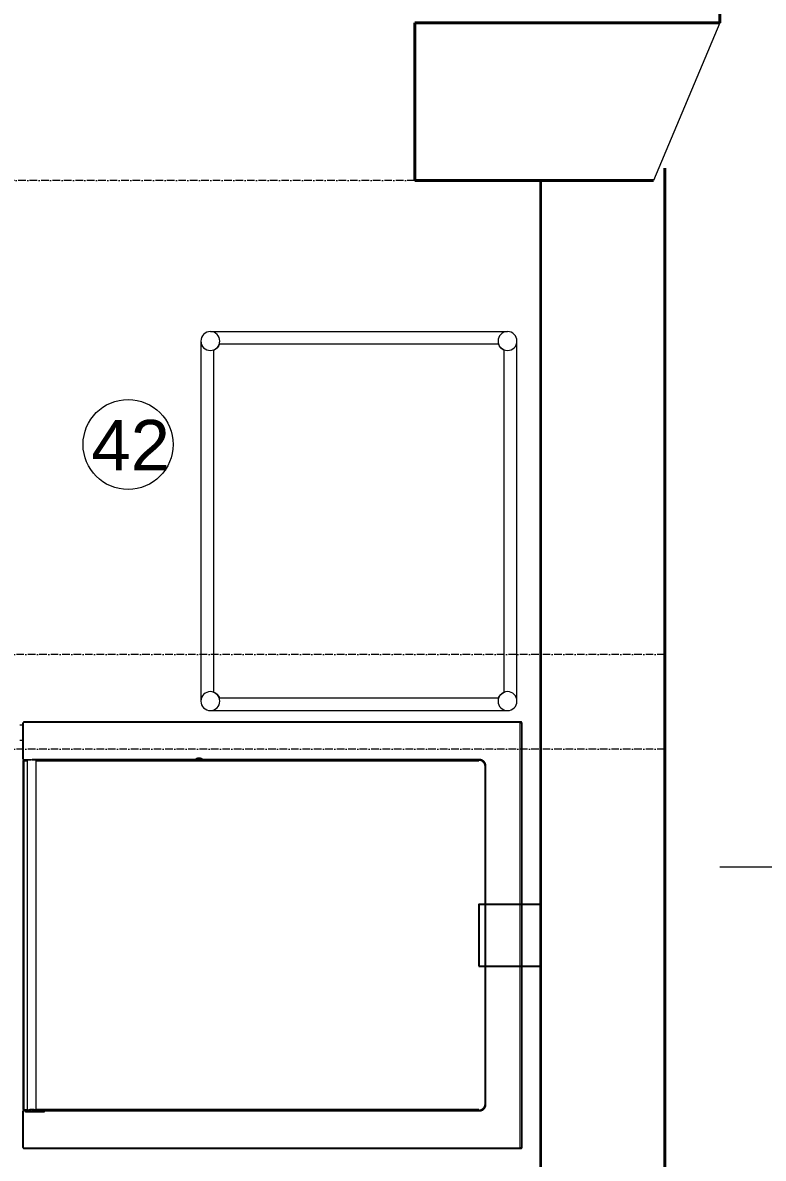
# Model space of a CAD drawing. Header units: millimetres. Extents: x -159872 to 386485, y -250577 to 158966.
# Drawn here: x 158810 to 159981, y 15277 to 17074 of the extents above; entities that cross this region are included whole.
import ezdxf

# ---------------------------------------------------------------- set-up
doc = ezdxf.new("R2010")
doc.units = ezdxf.units.MM
doc.linetypes.add('ACAD_ISO10W100', pattern=[18, 12, -3, 0, -3])
doc.layers.get('0').update_dxf_attribs({"lineweight": 25})
for name, color, linetype, lineweight in [('LDS-construction-lines', 6, 'Continuous', 9), ('LDS-equipment-kitchen equipment', 3, 'Continuous', 13), ('LDS-struct-extg-ceiling beams', 252, 'ACAD_ISO10W100', 9), ('LDS-struct-extg-doors windows', 7, 'Continuous', 9), ('LDS-struct-extg-walls', 1, 'Continuous', 40), ('LDS-struct-new-walls', 6, 'Continuous', 35), ('SYMBOLS ELECTRIC', 6, 'Continuous', 13)]:
    doc.layers.add(name, color=color, linetype=linetype, lineweight=lineweight)
doc.styles.add('Swiss 721 Light Extended BT', font='')
doc.styles.get('Swiss 721 Light Extended BT').set_extended_font_data('Swiss 721 Light Extended BT')

# ---------------------------------------------------------------- blocks, each defined once
blk = doc.blocks.new('A$C73be1ed8')
for points in [[(0, 1476.4, 0), (0, 1476.4, 0), (0, 1476.5, 0), (0, 1476.5, 0), (0, 1476.5, 0), (0, 1476.6, 0), (0, 1476.6, 0), (0, 1476.6, 0), (0, 1476.7, 0), (0, 1476.7, 0), (0, 1476.7, 0), (0.1, 1476.8, 0), (0.1, 1476.8, 0), (0.1, 1476.8, 0), (0.1, 1476.9, 0), (0.1, 1476.9, 0), (0.1, 1476.9, 0), (0.1, 1477, 0), (0.1, 1477, 0), (0.1, 1477, 0), (0.2, 1477, 0), (0.2, 1477.1, 0), (0.2, 1477.1, 0), (0.2, 1477.1, 0), (0.2, 1477.2, 0), (0.3, 1477.2, 0), (0.3, 1477.2, 0), (0.3, 1477.2, 0), (0.3, 1477.3, 0), (0.3, 1477.3, 0), (0.4, 1477.3, 0), (0.4, 1477.3, 0), (0.4, 1477.4, 0), (0.4, 1477.4, 0), (0.5, 1477.4, 0), (0.5, 1477.4, 0), (0.5, 1477.5, 0), (0.5, 1477.5, 0), (0.6, 1477.5, 0), (0.6, 1477.5, 0), (0.6, 1477.5, 0), (0.7, 1477.6, 0), (0.7, 1477.6, 0), (0.7, 1477.6, 0), (0.7, 1477.6, 0), (0.8, 1477.6, 0), (0.8, 1477.6, 0), (0.8, 1477.7, 0), (0.9, 1477.7, 0), (0.9, 1477.7, 0), (0.9, 1477.7, 0), (1, 1477.7, 0), (1, 1477.7, 0), (1, 1477.7, 0), (1.1, 1477.7, 0), (1.1, 1477.7, 0), (1.1, 1477.8, 0), (1.2, 1477.8, 0), (1.2, 1477.8, 0), (1.2, 1477.8, 0), (1.3, 1477.8, 0), (1.3, 1477.8, 0), (1.3, 1477.8, 0), (1.4, 1477.8, 0), (1.4, 1477.8, 0)], [(0.7, 1476.4, 0), (0.7, 1476.4, 0), (0.7, 1476.4, 0), (0.7, 1476.4, 0), (0.7, 1476.5, 0), (0.7, 1476.5, 0), (0.7, 1476.5, 0), (0.7, 1476.5, 0), (0.7, 1476.5, 0), (0.7, 1476.5, 0), (0.7, 1476.6, 0), (0.7, 1476.6, 0), (0.7, 1476.6, 0), (0.7, 1476.6, 0), (0.7, 1476.6, 0), (0.7, 1476.6, 0), (0.8, 1476.7, 0), (0.8, 1476.7, 0), (0.8, 1476.7, 0), (0.8, 1476.7, 0), (0.8, 1476.7, 0), (0.8, 1476.7, 0), (0.8, 1476.7, 0), (0.8, 1476.8, 0), (0.8, 1476.8, 0), (0.8, 1476.8, 0), (0.8, 1476.8, 0), (0.8, 1476.8, 0), (0.9, 1476.8, 0), (0.9, 1476.8, 0), (0.9, 1476.9, 0), (0.9, 1476.9, 0), (0.9, 1476.9, 0), (0.9, 1476.9, 0), (0.9, 1476.9, 0), (0.9, 1476.9, 0), (1, 1476.9, 0), (1, 1476.9, 0), (1, 1476.9, 0), (1, 1477, 0), (1, 1477, 0), (1, 1477, 0), (1, 1477, 0), (1.1, 1477, 0), (1.1, 1477, 0), (1.1, 1477, 0), (1.1, 1477, 0), (1.1, 1477, 0), (1.1, 1477, 0), (1.1, 1477, 0), (1.2, 1477, 0), (1.2, 1477, 0), (1.2, 1477.1, 0), (1.2, 1477.1, 0), (1.2, 1477.1, 0), (1.2, 1477.1, 0), (1.3, 1477.1, 0), (1.3, 1477.1, 0), (1.3, 1477.1, 0), (1.3, 1477.1, 0), (1.3, 1477.1, 0), (1.3, 1477.1, 0), (1.4, 1477.1, 0), (1.4, 1477.1, 0), (1.4, 1477.1, 0)], [(673.6, 1477.8, 0), (673.6, 1477.8, 0), (673.7, 1477.8, 0), (673.7, 1477.8, 0), (673.7, 1477.8, 0), (673.8, 1477.8, 0), (673.8, 1477.8, 0), (673.8, 1477.8, 0), (673.9, 1477.8, 0), (673.9, 1477.7, 0), (673.9, 1477.7, 0), (674, 1477.7, 0), (674, 1477.7, 0), (674, 1477.7, 0), (674.1, 1477.7, 0), (674.1, 1477.7, 0), (674.1, 1477.7, 0), (674.2, 1477.7, 0), (674.2, 1477.6, 0), (674.2, 1477.6, 0), (674.3, 1477.6, 0), (674.3, 1477.6, 0), (674.3, 1477.6, 0), (674.3, 1477.6, 0), (674.4, 1477.5, 0), (674.4, 1477.5, 0), (674.4, 1477.5, 0), (674.5, 1477.5, 0), (674.5, 1477.5, 0), (674.5, 1477.4, 0), (674.5, 1477.4, 0), (674.6, 1477.4, 0), (674.6, 1477.4, 0), (674.6, 1477.3, 0), (674.6, 1477.3, 0), (674.7, 1477.3, 0), (674.7, 1477.3, 0), (674.7, 1477.2, 0), (674.7, 1477.2, 0), (674.7, 1477.2, 0), (674.8, 1477.2, 0), (674.8, 1477.1, 0), (674.8, 1477.1, 0), (674.8, 1477.1, 0), (674.8, 1477, 0), (674.9, 1477, 0), (674.9, 1477, 0), (674.9, 1477, 0), (674.9, 1476.9, 0), (674.9, 1476.9, 0), (674.9, 1476.9, 0), (674.9, 1476.8, 0), (674.9, 1476.8, 0), (674.9, 1476.8, 0), (675, 1476.7, 0), (675, 1476.7, 0), (675, 1476.7, 0), (675, 1476.6, 0), (675, 1476.6, 0), (675, 1476.6, 0), (675, 1476.5, 0), (675, 1476.5, 0), (675, 1476.5, 0), (675, 1476.4, 0), (675, 1476.4, 0)], [(673.6, 1477.1, 0), (673.6, 1477.1, 0), (673.6, 1477.1, 0), (673.7, 1477.1, 0), (673.7, 1477.1, 0), (673.7, 1477.1, 0), (673.7, 1477.1, 0), (673.7, 1477.1, 0), (673.7, 1477.1, 0), (673.8, 1477.1, 0), (673.8, 1477.1, 0), (673.8, 1477.1, 0), (673.8, 1477.1, 0), (673.8, 1477, 0), (673.8, 1477, 0), (673.9, 1477, 0), (673.9, 1477, 0), (673.9, 1477, 0), (673.9, 1477, 0), (673.9, 1477, 0), (673.9, 1477, 0), (673.9, 1477, 0), (674, 1477, 0), (674, 1477, 0), (674, 1477, 0), (674, 1477, 0), (674, 1476.9, 0), (674, 1476.9, 0), (674, 1476.9, 0), (674.1, 1476.9, 0), (674.1, 1476.9, 0), (674.1, 1476.9, 0), (674.1, 1476.9, 0), (674.1, 1476.9, 0), (674.1, 1476.9, 0), (674.1, 1476.8, 0), (674.1, 1476.8, 0), (674.2, 1476.8, 0), (674.2, 1476.8, 0), (674.2, 1476.8, 0), (674.2, 1476.8, 0), (674.2, 1476.8, 0), (674.2, 1476.7, 0), (674.2, 1476.7, 0), (674.2, 1476.7, 0), (674.2, 1476.7, 0), (674.2, 1476.7, 0), (674.2, 1476.7, 0), (674.2, 1476.7, 0), (674.3, 1476.6, 0), (674.3, 1476.6, 0), (674.3, 1476.6, 0), (674.3, 1476.6, 0), (674.3, 1476.6, 0), (674.3, 1476.6, 0), (674.3, 1476.5, 0), (674.3, 1476.5, 0), (674.3, 1476.5, 0), (674.3, 1476.5, 0), (674.3, 1476.5, 0), (674.3, 1476.5, 0), (674.3, 1476.4, 0), (674.3, 1476.4, 0), (674.3, 1476.4, 0), (674.3, 1476.4, 0)], [(59.3, 1410.1, 0), (59.3, 1410.3, 0), (59.3, 1410.6, 0), (59.3, 1410.9, 0), (59.4, 1411.1, 0), (59.4, 1411.4, 0), (59.4, 1411.7, 0), (59.5, 1411.9, 0), (59.5, 1412.2, 0), (59.6, 1412.4, 0), (59.6, 1412.7, 0), (59.7, 1412.9, 0), (59.8, 1413.2, 0), (59.8, 1413.4, 0), (59.9, 1413.7, 0), (60, 1413.9, 0), (60.1, 1414.2, 0), (60.2, 1414.4, 0), (60.3, 1414.7, 0), (60.4, 1414.9, 0), (60.6, 1415.1, 0), (60.7, 1415.4, 0), (60.8, 1415.6, 0), (61, 1415.8, 0), (61.1, 1416, 0), (61.3, 1416.2, 0), (61.4, 1416.5, 0), (61.6, 1416.7, 0), (61.7, 1416.9, 0), (61.9, 1417.1, 0), (62.1, 1417.3, 0), (62.3, 1417.5, 0), (62.4, 1417.6, 0), (62.6, 1417.8, 0), (62.8, 1418, 0), (63, 1418.2, 0), (63.2, 1418.4, 0), (63.4, 1418.5, 0), (63.6, 1418.7, 0), (63.8, 1418.8, 0), (64.1, 1419, 0), (64.3, 1419.1, 0), (64.5, 1419.3, 0), (64.7, 1419.4, 0), (65, 1419.5, 0), (65.2, 1419.6, 0), (65.4, 1419.8, 0), (65.7, 1419.9, 0), (65.9, 1420, 0), (66.1, 1420.1, 0), (66.4, 1420.2, 0), (66.6, 1420.2, 0), (66.9, 1420.3, 0), (67.1, 1420.4, 0), (67.4, 1420.5, 0), (67.7, 1420.5, 0), (67.9, 1420.6, 0), (68.2, 1420.6, 0), (68.4, 1420.7, 0), (68.7, 1420.7, 0), (69, 1420.7, 0), (69.2, 1420.8, 0), (69.5, 1420.8, 0), (69.7, 1420.8, 0), (70, 1420.8, 0)], [(60, 1410.1, 0), (60, 1410.3, 0), (60, 1410.6, 0), (60, 1410.8, 0), (60, 1411.1, 0), (60.1, 1411.3, 0), (60.1, 1411.6, 0), (60.1, 1411.8, 0), (60.2, 1412, 0), (60.2, 1412.3, 0), (60.3, 1412.5, 0), (60.4, 1412.8, 0), (60.4, 1413, 0), (60.5, 1413.2, 0), (60.6, 1413.5, 0), (60.7, 1413.7, 0), (60.8, 1413.9, 0), (60.9, 1414.1, 0), (61, 1414.4, 0), (61.1, 1414.6, 0), (61.2, 1414.8, 0), (61.3, 1415, 0), (61.4, 1415.2, 0), (61.6, 1415.4, 0), (61.7, 1415.6, 0), (61.8, 1415.8, 0), (62, 1416, 0), (62.1, 1416.2, 0), (62.3, 1416.4, 0), (62.4, 1416.6, 0), (62.6, 1416.8, 0), (62.8, 1417, 0), (62.9, 1417.2, 0), (63.1, 1417.3, 0), (63.3, 1417.5, 0), (63.5, 1417.7, 0), (63.7, 1417.8, 0), (63.8, 1418, 0), (64, 1418.1, 0), (64.2, 1418.3, 0), (64.4, 1418.4, 0), (64.7, 1418.5, 0), (64.9, 1418.7, 0), (65.1, 1418.8, 0), (65.3, 1418.9, 0), (65.5, 1419, 0), (65.7, 1419.1, 0), (65.9, 1419.2, 0), (66.2, 1419.3, 0), (66.4, 1419.4, 0), (66.6, 1419.5, 0), (66.9, 1419.6, 0), (67.1, 1419.7, 0), (67.3, 1419.7, 0), (67.6, 1419.8, 0), (67.8, 1419.8, 0), (68, 1419.9, 0), (68.3, 1419.9, 0), (68.5, 1420, 0), (68.8, 1420, 0), (69, 1420, 0), (69.3, 1420.1, 0), (69.5, 1420.1, 0), (69.8, 1420.1, 0), (70, 1420.1, 0)], [(605, 1420.8, 0), (605.3, 1420.8, 0), (605.5, 1420.8, 0), (605.8, 1420.8, 0), (606, 1420.7, 0), (606.3, 1420.7, 0), (606.6, 1420.7, 0), (606.8, 1420.6, 0), (607.1, 1420.6, 0), (607.3, 1420.5, 0), (607.6, 1420.5, 0), (607.9, 1420.4, 0), (608.1, 1420.3, 0), (608.4, 1420.2, 0), (608.6, 1420.2, 0), (608.9, 1420.1, 0), (609.1, 1420, 0), (609.3, 1419.9, 0), (609.6, 1419.8, 0), (609.8, 1419.6, 0), (610, 1419.5, 0), (610.3, 1419.4, 0), (610.5, 1419.3, 0), (610.7, 1419.1, 0), (610.9, 1419, 0), (611.2, 1418.8, 0), (611.4, 1418.7, 0), (611.6, 1418.5, 0), (611.8, 1418.4, 0), (612, 1418.2, 0), (612.2, 1418, 0), (612.4, 1417.8, 0), (612.6, 1417.6, 0), (612.7, 1417.5, 0), (612.9, 1417.3, 0), (613.1, 1417.1, 0), (613.3, 1416.9, 0), (613.4, 1416.7, 0), (613.6, 1416.5, 0), (613.7, 1416.2, 0), (613.9, 1416, 0), (614, 1415.8, 0), (614.2, 1415.6, 0), (614.3, 1415.4, 0), (614.4, 1415.1, 0), (614.6, 1414.9, 0), (614.7, 1414.7, 0), (614.8, 1414.4, 0), (614.9, 1414.2, 0), (615, 1413.9, 0), (615.1, 1413.7, 0), (615.2, 1413.4, 0), (615.2, 1413.2, 0), (615.3, 1412.9, 0), (615.4, 1412.7, 0), (615.4, 1412.4, 0), (615.5, 1412.2, 0), (615.5, 1411.9, 0), (615.6, 1411.7, 0), (615.6, 1411.4, 0), (615.6, 1411.1, 0), (615.7, 1410.9, 0), (615.7, 1410.6, 0), (615.7, 1410.3, 0), (615.7, 1410.1, 0)], [(605, 1420.1, 0), (605.2, 1420.1, 0), (605.5, 1420.1, 0), (605.7, 1420.1, 0), (606, 1420, 0), (606.2, 1420, 0), (606.5, 1420, 0), (606.7, 1419.9, 0), (607, 1419.9, 0), (607.2, 1419.8, 0), (607.4, 1419.8, 0), (607.7, 1419.7, 0), (607.9, 1419.7, 0), (608.1, 1419.6, 0), (608.4, 1419.5, 0), (608.6, 1419.4, 0), (608.8, 1419.3, 0), (609.1, 1419.2, 0), (609.3, 1419.1, 0), (609.5, 1419, 0), (609.7, 1418.9, 0), (609.9, 1418.8, 0), (610.1, 1418.7, 0), (610.3, 1418.5, 0), (610.6, 1418.4, 0), (610.8, 1418.3, 0), (611, 1418.1, 0), (611.2, 1418, 0), (611.3, 1417.8, 0), (611.5, 1417.7, 0), (611.7, 1417.5, 0), (611.9, 1417.3, 0), (612.1, 1417.2, 0), (612.2, 1417, 0), (612.4, 1416.8, 0), (612.6, 1416.6, 0), (612.7, 1416.4, 0), (612.9, 1416.2, 0), (613, 1416, 0), (613.2, 1415.8, 0), (613.3, 1415.6, 0), (613.4, 1415.4, 0), (613.6, 1415.2, 0), (613.7, 1415, 0), (613.8, 1414.8, 0), (613.9, 1414.6, 0), (614, 1414.4, 0), (614.1, 1414.1, 0), (614.2, 1413.9, 0), (614.3, 1413.7, 0), (614.4, 1413.5, 0), (614.5, 1413.2, 0), (614.6, 1413, 0), (614.6, 1412.8, 0), (614.7, 1412.5, 0), (614.8, 1412.3, 0), (614.8, 1412, 0), (614.9, 1411.8, 0), (614.9, 1411.6, 0), (614.9, 1411.3, 0), (615, 1411.1, 0), (615, 1410.8, 0), (615, 1410.6, 0), (615, 1410.3, 0), (615, 1410.1, 0)], [(60.7, 1409.4, 0), (60.7, 1409.6, 0), (60.7, 1409.9, 0), (60.7, 1410.1, 0), (60.7, 1410.4, 0), (60.8, 1410.6, 0), (60.8, 1410.9, 0), (60.8, 1411.1, 0), (60.9, 1411.3, 0), (60.9, 1411.6, 0), (61, 1411.8, 0), (61.1, 1412.1, 0), (61.1, 1412.3, 0), (61.2, 1412.5, 0), (61.3, 1412.8, 0), (61.4, 1413, 0), (61.5, 1413.2, 0), (61.6, 1413.4, 0), (61.7, 1413.7, 0), (61.8, 1413.9, 0), (61.9, 1414.1, 0), (62, 1414.3, 0), (62.1, 1414.5, 0), (62.3, 1414.7, 0), (62.4, 1414.9, 0), (62.5, 1415.1, 0), (62.7, 1415.3, 0), (62.8, 1415.5, 0), (63, 1415.7, 0), (63.1, 1415.9, 0), (63.3, 1416.1, 0), (63.5, 1416.3, 0), (63.6, 1416.5, 0), (63.8, 1416.6, 0), (64, 1416.8, 0), (64.2, 1417, 0), (64.4, 1417.1, 0), (64.5, 1417.3, 0), (64.7, 1417.4, 0), (64.9, 1417.6, 0), (65.1, 1417.7, 0), (65.4, 1417.8, 0), (65.6, 1418, 0), (65.8, 1418.1, 0), (66, 1418.2, 0), (66.2, 1418.3, 0), (66.4, 1418.4, 0), (66.6, 1418.5, 0), (66.9, 1418.6, 0), (67.1, 1418.7, 0), (67.3, 1418.8, 0), (67.6, 1418.9, 0), (67.8, 1419, 0), (68, 1419, 0), (68.3, 1419.1, 0), (68.5, 1419.1, 0), (68.7, 1419.2, 0), (69, 1419.2, 0), (69.2, 1419.3, 0), (69.5, 1419.3, 0), (69.7, 1419.3, 0), (70, 1419.4, 0), (70.2, 1419.4, 0), (70.5, 1419.4, 0), (70.7, 1419.4, 0)], [(604.3, 1419.4, 0), (604.5, 1419.4, 0), (604.8, 1419.4, 0), (605, 1419.4, 0), (605.3, 1419.3, 0), (605.5, 1419.3, 0), (605.8, 1419.3, 0), (606, 1419.2, 0), (606.3, 1419.2, 0), (606.5, 1419.1, 0), (606.7, 1419.1, 0), (607, 1419, 0), (607.2, 1419, 0), (607.4, 1418.9, 0), (607.7, 1418.8, 0), (607.9, 1418.7, 0), (608.1, 1418.6, 0), (608.4, 1418.5, 0), (608.6, 1418.4, 0), (608.8, 1418.3, 0), (609, 1418.2, 0), (609.2, 1418.1, 0), (609.4, 1418, 0), (609.6, 1417.8, 0), (609.9, 1417.7, 0), (610.1, 1417.6, 0), (610.3, 1417.4, 0), (610.5, 1417.3, 0), (610.6, 1417.1, 0), (610.8, 1417, 0), (611, 1416.8, 0), (611.2, 1416.6, 0), (611.4, 1416.5, 0), (611.5, 1416.3, 0), (611.7, 1416.1, 0), (611.9, 1415.9, 0), (612, 1415.7, 0), (612.2, 1415.5, 0), (612.3, 1415.3, 0), (612.5, 1415.1, 0), (612.6, 1414.9, 0), (612.7, 1414.7, 0), (612.9, 1414.5, 0), (613, 1414.3, 0), (613.1, 1414.1, 0), (613.2, 1413.9, 0), (613.3, 1413.7, 0), (613.4, 1413.4, 0), (613.5, 1413.2, 0), (613.6, 1413, 0), (613.7, 1412.8, 0), (613.8, 1412.5, 0), (613.9, 1412.3, 0), (613.9, 1412.1, 0), (614, 1411.8, 0), (614.1, 1411.6, 0), (614.1, 1411.3, 0), (614.2, 1411.1, 0), (614.2, 1410.9, 0), (614.2, 1410.6, 0), (614.3, 1410.4, 0), (614.3, 1410.1, 0), (614.3, 1409.9, 0), (614.3, 1409.6, 0), (614.3, 1409.4, 0)], [(615.7, 972.8, 0), (615.8, 972.7, 0), (615.9, 972.5, 0), (616.1, 972.4, 0), (616.2, 972.2, 0), (616.3, 972, 0), (616.4, 971.9, 0), (616.5, 971.7, 0), (616.6, 971.5, 0), (616.7, 971.3, 0), (616.8, 971.2, 0), (616.9, 971, 0), (617, 970.8, 0), (617, 970.6, 0), (617.1, 970.4, 0), (617.2, 970.2, 0), (617.3, 970, 0), (617.3, 969.9, 0), (617.4, 969.7, 0), (617.4, 969.5, 0), (617.5, 969.3, 0), (617.5, 969.1, 0), (617.6, 968.9, 0), (617.6, 968.7, 0), (617.7, 968.5, 0), (617.7, 968.3, 0), (617.7, 968.1, 0), (617.7, 967.9, 0), (617.8, 967.7, 0), (617.8, 967.5, 0), (617.8, 967.3, 0), (617.8, 967.1, 0), (617.8, 966.9, 0), (617.8, 966.7, 0), (617.8, 966.5, 0), (617.8, 966.3, 0), (617.8, 966.1, 0), (617.7, 965.9, 0), (617.7, 965.7, 0), (617.7, 965.5, 0), (617.7, 965.3, 0), (617.6, 965.1, 0), (617.6, 964.9, 0), (617.5, 964.7, 0), (617.5, 964.5, 0), (617.4, 964.3, 0), (617.4, 964.1, 0), (617.3, 963.9, 0), (617.3, 963.7, 0), (617.2, 963.5, 0), (617.1, 963.3, 0), (617, 963.2, 0), (617, 963, 0), (616.9, 962.8, 0), (616.8, 962.6, 0), (616.7, 962.4, 0), (616.6, 962.3, 0), (616.5, 962.1, 0), (616.4, 961.9, 0), (616.3, 961.7, 0), (616.2, 961.6, 0), (616.1, 961.4, 0), (615.9, 961.2, 0), (615.8, 961.1, 0), (615.7, 960.9, 0)], [(60, 709.3, 0), (60.1, 709.1, 0), (60.2, 709, 0), (60.3, 708.8, 0), (60.4, 708.6, 0), (60.5, 708.4, 0), (60.6, 708.2, 0), (60.7, 708, 0), (60.8, 707.8, 0), (60.9, 707.5, 0), (60.9, 707.3, 0), (61, 707.1, 0), (61.1, 706.9, 0), (61.2, 706.7, 0), (61.2, 706.5, 0), (61.3, 706.3, 0), (61.3, 706.1, 0), (61.4, 705.9, 0), (61.4, 705.7, 0), (61.5, 705.4, 0), (61.5, 705.2, 0), (61.6, 705, 0), (61.6, 704.8, 0), (61.7, 704.6, 0), (61.7, 704.3, 0), (61.7, 704.1, 0), (61.7, 703.9, 0), (61.8, 703.7, 0), (61.8, 703.5, 0), (61.8, 703.3, 0), (61.8, 703, 0), (61.8, 702.8, 0), (61.8, 702.6, 0), (61.8, 702.4, 0), (61.8, 702.1, 0), (61.8, 701.9, 0), (61.8, 701.7, 0), (61.8, 701.5, 0), (61.7, 701.3, 0), (61.7, 701, 0), (61.7, 700.8, 0), (61.7, 700.6, 0), (61.6, 700.4, 0), (61.6, 700.2, 0), (61.5, 700, 0), (61.5, 699.7, 0), (61.4, 699.5, 0), (61.4, 699.3, 0), (61.3, 699.1, 0), (61.3, 698.9, 0), (61.2, 698.7, 0), (61.2, 698.5, 0), (61.1, 698.2, 0), (61, 698, 0), (60.9, 697.8, 0), (60.9, 697.6, 0), (60.8, 697.4, 0), (60.7, 697.2, 0), (60.6, 697, 0), (60.5, 696.8, 0), (60.4, 696.6, 0), (60.3, 696.4, 0), (60.2, 696.2, 0), (60.1, 696, 0), (60, 695.8, 0)], [(1.4, 688.4, 0), (1.4, 688.4, 0), (1.3, 688.4, 0), (1.3, 688.4, 0), (1.3, 688.4, 0), (1.2, 688.4, 0), (1.2, 688.5, 0), (1.2, 688.5, 0), (1.1, 688.5, 0), (1.1, 688.5, 0), (1.1, 688.5, 0), (1, 688.5, 0), (1, 688.5, 0), (1, 688.5, 0), (0.9, 688.5, 0), (0.9, 688.5, 0), (0.9, 688.5, 0), (0.8, 688.6, 0), (0.8, 688.6, 0), (0.8, 688.6, 0), (0.7, 688.6, 0), (0.7, 688.6, 0), (0.7, 688.6, 0), (0.7, 688.7, 0), (0.6, 688.7, 0), (0.6, 688.7, 0), (0.6, 688.7, 0), (0.5, 688.7, 0), (0.5, 688.8, 0), (0.5, 688.8, 0), (0.5, 688.8, 0), (0.4, 688.8, 0), (0.4, 688.8, 0), (0.4, 688.9, 0), (0.4, 688.9, 0), (0.3, 688.9, 0), (0.3, 688.9, 0), (0.3, 689, 0), (0.3, 689, 0), (0.3, 689, 0), (0.2, 689.1, 0), (0.2, 689.1, 0), (0.2, 689.1, 0), (0.2, 689.1, 0), (0.2, 689.2, 0), (0.1, 689.2, 0), (0.1, 689.2, 0), (0.1, 689.3, 0), (0.1, 689.3, 0), (0.1, 689.3, 0), (0.1, 689.4, 0), (0.1, 689.4, 0), (0.1, 689.4, 0), (0.1, 689.5, 0), (0, 689.5, 0), (0, 689.5, 0), (0, 689.6, 0), (0, 689.6, 0), (0, 689.6, 0), (0, 689.7, 0), (0, 689.7, 0), (0, 689.7, 0), (0, 689.8, 0), (0, 689.8, 0), (0, 689.8, 0)], [(1.4, 689.1, 0), (1.4, 689.1, 0), (1.4, 689.1, 0), (1.3, 689.1, 0), (1.3, 689.1, 0), (1.3, 689.1, 0), (1.3, 689.1, 0), (1.3, 689.1, 0), (1.3, 689.2, 0), (1.2, 689.2, 0), (1.2, 689.2, 0), (1.2, 689.2, 0), (1.2, 689.2, 0), (1.2, 689.2, 0), (1.2, 689.2, 0), (1.1, 689.2, 0), (1.1, 689.2, 0), (1.1, 689.2, 0), (1.1, 689.2, 0), (1.1, 689.2, 0), (1.1, 689.2, 0), (1.1, 689.2, 0), (1, 689.2, 0), (1, 689.2, 0), (1, 689.3, 0), (1, 689.3, 0), (1, 689.3, 0), (1, 689.3, 0), (1, 689.3, 0), (0.9, 689.3, 0), (0.9, 689.3, 0), (0.9, 689.3, 0), (0.9, 689.3, 0), (0.9, 689.4, 0), (0.9, 689.4, 0), (0.9, 689.4, 0), (0.9, 689.4, 0), (0.8, 689.4, 0), (0.8, 689.4, 0), (0.8, 689.4, 0), (0.8, 689.4, 0), (0.8, 689.5, 0), (0.8, 689.5, 0), (0.8, 689.5, 0), (0.8, 689.5, 0), (0.8, 689.5, 0), (0.8, 689.5, 0), (0.8, 689.6, 0), (0.8, 689.6, 0), (0.7, 689.6, 0), (0.7, 689.6, 0), (0.7, 689.6, 0), (0.7, 689.6, 0), (0.7, 689.7, 0), (0.7, 689.7, 0), (0.7, 689.7, 0), (0.7, 689.7, 0), (0.7, 689.7, 0), (0.7, 689.7, 0), (0.7, 689.8, 0), (0.7, 689.8, 0), (0.7, 689.8, 0), (0.7, 689.8, 0), (0.7, 689.8, 0), (0.7, 689.8, 0)], [(59.3, 689.8, 0), (59.3, 689.8, 0), (59.3, 689.8, 0), (59.3, 689.8, 0), (59.3, 689.8, 0), (59.3, 689.8, 0), (59.3, 689.7, 0), (59.3, 689.7, 0), (59.3, 689.7, 0), (59.3, 689.7, 0), (59.3, 689.7, 0), (59.3, 689.7, 0), (59.3, 689.6, 0), (59.3, 689.6, 0), (59.3, 689.6, 0), (59.3, 689.6, 0), (59.2, 689.6, 0), (59.2, 689.6, 0), (59.2, 689.5, 0), (59.2, 689.5, 0), (59.2, 689.5, 0), (59.2, 689.5, 0), (59.2, 689.5, 0), (59.2, 689.5, 0), (59.2, 689.4, 0), (59.2, 689.4, 0), (59.2, 689.4, 0), (59.2, 689.4, 0), (59.1, 689.4, 0), (59.1, 689.4, 0), (59.1, 689.4, 0), (59.1, 689.4, 0), (59.1, 689.3, 0), (59.1, 689.3, 0), (59.1, 689.3, 0), (59.1, 689.3, 0), (59, 689.3, 0), (59, 689.3, 0), (59, 689.3, 0), (59, 689.3, 0), (59, 689.3, 0), (59, 689.2, 0), (59, 689.2, 0), (58.9, 689.2, 0), (58.9, 689.2, 0), (58.9, 689.2, 0), (58.9, 689.2, 0), (58.9, 689.2, 0), (58.9, 689.2, 0), (58.9, 689.2, 0), (58.8, 689.2, 0), (58.8, 689.2, 0), (58.8, 689.2, 0), (58.8, 689.2, 0), (58.8, 689.2, 0), (58.8, 689.2, 0), (58.7, 689.2, 0), (58.7, 689.1, 0), (58.7, 689.1, 0), (58.7, 689.1, 0), (58.7, 689.1, 0), (58.7, 689.1, 0), (58.6, 689.1, 0), (58.6, 689.1, 0), (58.6, 689.1, 0)], [(60, 689.8, 0), (60, 689.8, 0), (60, 689.8, 0), (60, 689.7, 0), (60, 689.7, 0), (60, 689.7, 0), (60, 689.6, 0), (60, 689.6, 0), (60, 689.6, 0), (60, 689.5, 0), (60, 689.5, 0), (59.9, 689.5, 0), (59.9, 689.4, 0), (59.9, 689.4, 0), (59.9, 689.4, 0), (59.9, 689.3, 0), (59.9, 689.3, 0), (59.9, 689.3, 0), (59.9, 689.2, 0), (59.9, 689.2, 0), (59.8, 689.2, 0), (59.8, 689.1, 0), (59.8, 689.1, 0), (59.8, 689.1, 0), (59.8, 689.1, 0), (59.7, 689, 0), (59.7, 689, 0), (59.7, 689, 0), (59.7, 688.9, 0), (59.7, 688.9, 0), (59.6, 688.9, 0), (59.6, 688.9, 0), (59.6, 688.8, 0), (59.6, 688.8, 0), (59.5, 688.8, 0), (59.5, 688.8, 0), (59.5, 688.8, 0), (59.5, 688.7, 0), (59.4, 688.7, 0), (59.4, 688.7, 0), (59.4, 688.7, 0), (59.3, 688.7, 0), (59.3, 688.6, 0), (59.3, 688.6, 0), (59.3, 688.6, 0), (59.2, 688.6, 0), (59.2, 688.6, 0), (59.2, 688.6, 0), (59.1, 688.5, 0), (59.1, 688.5, 0), (59.1, 688.5, 0), (59, 688.5, 0), (59, 688.5, 0), (59, 688.5, 0), (58.9, 688.5, 0), (58.9, 688.5, 0), (58.9, 688.5, 0), (58.8, 688.5, 0), (58.8, 688.5, 0), (58.8, 688.4, 0), (58.7, 688.4, 0), (58.7, 688.4, 0), (58.7, 688.4, 0), (58.6, 688.4, 0), (58.6, 688.4, 0)], [(616.4, 688.4, 0), (616.4, 688.4, 0), (616.3, 688.4, 0), (616.3, 688.4, 0), (616.3, 688.4, 0), (616.2, 688.4, 0), (616.2, 688.5, 0), (616.2, 688.5, 0), (616.1, 688.5, 0), (616.1, 688.5, 0), (616.1, 688.5, 0), (616, 688.5, 0), (616, 688.5, 0), (616, 688.5, 0), (615.9, 688.5, 0), (615.9, 688.5, 0), (615.9, 688.5, 0), (615.8, 688.6, 0), (615.8, 688.6, 0), (615.8, 688.6, 0), (615.7, 688.6, 0), (615.7, 688.6, 0), (615.7, 688.6, 0), (615.7, 688.7, 0), (615.6, 688.7, 0), (615.6, 688.7, 0), (615.6, 688.7, 0), (615.5, 688.7, 0), (615.5, 688.8, 0), (615.5, 688.8, 0), (615.5, 688.8, 0), (615.4, 688.8, 0), (615.4, 688.8, 0), (615.4, 688.9, 0), (615.4, 688.9, 0), (615.3, 688.9, 0), (615.3, 688.9, 0), (615.3, 689, 0), (615.3, 689, 0), (615.3, 689, 0), (615.2, 689.1, 0), (615.2, 689.1, 0), (615.2, 689.1, 0), (615.2, 689.1, 0), (615.2, 689.2, 0), (615.1, 689.2, 0), (615.1, 689.2, 0), (615.1, 689.3, 0), (615.1, 689.3, 0), (615.1, 689.3, 0), (615.1, 689.4, 0), (615.1, 689.4, 0), (615.1, 689.4, 0), (615.1, 689.5, 0), (615, 689.5, 0), (615, 689.5, 0), (615, 689.6, 0), (615, 689.6, 0), (615, 689.6, 0), (615, 689.7, 0), (615, 689.7, 0), (615, 689.7, 0), (615, 689.8, 0), (615, 689.8, 0), (615, 689.8, 0)], [(616.4, 689.1, 0), (616.4, 689.1, 0), (616.4, 689.1, 0), (616.3, 689.1, 0), (616.3, 689.1, 0), (616.3, 689.1, 0), (616.3, 689.1, 0), (616.3, 689.1, 0), (616.3, 689.2, 0), (616.2, 689.2, 0), (616.2, 689.2, 0), (616.2, 689.2, 0), (616.2, 689.2, 0), (616.2, 689.2, 0), (616.2, 689.2, 0), (616.1, 689.2, 0), (616.1, 689.2, 0), (616.1, 689.2, 0), (616.1, 689.2, 0), (616.1, 689.2, 0), (616.1, 689.2, 0), (616.1, 689.2, 0), (616, 689.2, 0), (616, 689.2, 0), (616, 689.3, 0), (616, 689.3, 0), (616, 689.3, 0), (616, 689.3, 0), (616, 689.3, 0), (615.9, 689.3, 0), (615.9, 689.3, 0), (615.9, 689.3, 0), (615.9, 689.3, 0), (615.9, 689.4, 0), (615.9, 689.4, 0), (615.9, 689.4, 0), (615.9, 689.4, 0), (615.8, 689.4, 0), (615.8, 689.4, 0), (615.8, 689.4, 0), (615.8, 689.4, 0), (615.8, 689.5, 0), (615.8, 689.5, 0), (615.8, 689.5, 0), (615.8, 689.5, 0), (615.8, 689.5, 0), (615.8, 689.5, 0), (615.8, 689.6, 0), (615.8, 689.6, 0), (615.7, 689.6, 0), (615.7, 689.6, 0), (615.7, 689.6, 0), (615.7, 689.6, 0), (615.7, 689.7, 0), (615.7, 689.7, 0), (615.7, 689.7, 0), (615.7, 689.7, 0), (615.7, 689.7, 0), (615.7, 689.7, 0), (615.7, 689.8, 0), (615.7, 689.8, 0), (615.7, 689.8, 0), (615.7, 689.8, 0), (615.7, 689.8, 0), (615.7, 689.8, 0)], [(675, 689.8, 0), (675, 689.8, 0), (675, 689.8, 0), (675, 689.7, 0), (675, 689.7, 0), (675, 689.7, 0), (675, 689.6, 0), (675, 689.6, 0), (675, 689.6, 0), (675, 689.5, 0), (675, 689.5, 0), (674.9, 689.5, 0), (674.9, 689.4, 0), (674.9, 689.4, 0), (674.9, 689.4, 0), (674.9, 689.3, 0), (674.9, 689.3, 0), (674.9, 689.3, 0), (674.9, 689.2, 0), (674.9, 689.2, 0), (674.8, 689.2, 0), (674.8, 689.1, 0), (674.8, 689.1, 0), (674.8, 689.1, 0), (674.8, 689.1, 0), (674.7, 689, 0), (674.7, 689, 0), (674.7, 689, 0), (674.7, 688.9, 0), (674.7, 688.9, 0), (674.6, 688.9, 0), (674.6, 688.9, 0), (674.6, 688.8, 0), (674.6, 688.8, 0), (674.5, 688.8, 0), (674.5, 688.8, 0), (674.5, 688.8, 0), (674.5, 688.7, 0), (674.4, 688.7, 0), (674.4, 688.7, 0), (674.4, 688.7, 0), (674.3, 688.7, 0), (674.3, 688.6, 0), (674.3, 688.6, 0), (674.3, 688.6, 0), (674.2, 688.6, 0), (674.2, 688.6, 0), (674.2, 688.6, 0), (674.1, 688.5, 0), (674.1, 688.5, 0), (674.1, 688.5, 0), (674, 688.5, 0), (674, 688.5, 0), (674, 688.5, 0), (673.9, 688.5, 0), (673.9, 688.5, 0), (673.9, 688.5, 0), (673.8, 688.5, 0), (673.8, 688.5, 0), (673.8, 688.4, 0), (673.7, 688.4, 0), (673.7, 688.4, 0), (673.7, 688.4, 0), (673.6, 688.4, 0), (673.6, 688.4, 0)], [(674.3, 689.8, 0), (674.3, 689.8, 0), (674.3, 689.8, 0), (674.3, 689.8, 0), (674.3, 689.8, 0), (674.3, 689.8, 0), (674.3, 689.7, 0), (674.3, 689.7, 0), (674.3, 689.7, 0), (674.3, 689.7, 0), (674.3, 689.7, 0), (674.3, 689.7, 0), (674.3, 689.6, 0), (674.3, 689.6, 0), (674.3, 689.6, 0), (674.3, 689.6, 0), (674.2, 689.6, 0), (674.2, 689.6, 0), (674.2, 689.5, 0), (674.2, 689.5, 0), (674.2, 689.5, 0), (674.2, 689.5, 0), (674.2, 689.5, 0), (674.2, 689.5, 0), (674.2, 689.4, 0), (674.2, 689.4, 0), (674.2, 689.4, 0), (674.2, 689.4, 0), (674.1, 689.4, 0), (674.1, 689.4, 0), (674.1, 689.4, 0), (674.1, 689.4, 0), (674.1, 689.3, 0), (674.1, 689.3, 0), (674.1, 689.3, 0), (674.1, 689.3, 0), (674, 689.3, 0), (674, 689.3, 0), (674, 689.3, 0), (674, 689.3, 0), (674, 689.3, 0), (674, 689.2, 0), (674, 689.2, 0), (673.9, 689.2, 0), (673.9, 689.2, 0), (673.9, 689.2, 0), (673.9, 689.2, 0), (673.9, 689.2, 0), (673.9, 689.2, 0), (673.9, 689.2, 0), (673.8, 689.2, 0), (673.8, 689.2, 0), (673.8, 689.2, 0), (673.8, 689.2, 0), (673.8, 689.2, 0), (673.8, 689.2, 0), (673.7, 689.2, 0), (673.7, 689.1, 0), (673.7, 689.1, 0), (673.7, 689.1, 0), (673.7, 689.1, 0), (673.7, 689.1, 0), (673.6, 689.1, 0), (673.6, 689.1, 0), (673.6, 689.1, 0)]]:
    blk.add_polyline3d(points)
at = {"transparency": 33554687}
for points in [[(0, 689.8, 0), (0, 1476.4, 0)], [(0.7, 1477.1, 0), (0.7, 1474.1, 0)], [(673.7, 1477.1, 0), (0.7, 1477.1, 0)], [(0.7, 689.8, 0), (0.7, 1476.4, 0)], [(673.7, 1474.1, 0), (0.7, 1474.1, 0)], [(1.4, 1477.8, 0), (673.7, 1477.8, 0)], [(59.3, 1477.1, 0), (1.4, 1477.1, 0)], [(673.6, 1477.1, 0), (615.7, 1477.1, 0)], [(673.7, 1474.1, 0), (673.7, 1477.1, 0)], [(674.3, 1476.4, 0), (674.3, 689.8, 0)], [(675, 1476.4, 0), (675, 689.8, 0)], [(70, 1420.8, 0), (338.4, 1420.8, 0)], [(70, 1420.1, 0), (335.6, 1420.1, 0)], [(70.7, 1420.1, 0), (70.7, 1419.4, 0)], [(335.6, 1420.1, 0), (605, 1420.1, 0)], [(338.4, 1420.8, 0), (605, 1420.8, 0)], [(604.3, 1419.4, 0), (604.3, 1420.1, 0)], [(59.3, 703.2, 0), (59.3, 1410.1, 0)], [(60, 703.2, 0), (60, 1410.1, 0)], [(60.7, 1409.4, 0), (60, 1409.4, 0)], [(60.7, 1409.4, 0), (61.4, 1409.4, 0)], [(61.4, 1409.4, 0), (61.4, 709.3, 0)], [(70.7, 1418.7, 0), (70.7, 1419.4, 0)], [(326, 1418.7, 0), (70.7, 1418.7, 0)], [(604.3, 1418.7, 0), (326, 1418.7, 0)], [(604.3, 1419.4, 0), (604.3, 1418.7, 0)], [(613.6, 709.3, 0), (613.6, 1409.4, 0)], [(613.6, 1409.4, 0), (614.3, 1409.4, 0)], [(615, 1409.4, 0), (614.3, 1409.4, 0)], [(615, 1410.1, 0), (615, 703.2, 0)], [(615.7, 1410.1, 0), (615.7, 703.2, 0)], [(58.7, 722, 0), (57.4, 722, 0)], [(57.4, 722, 0), (57.4, 692.3, 0)], [(58.7, 703.2, 0), (58.7, 722, 0)], [(60, 722, 0), (60, 722, 0)], [(60, 703.2, 0), (58.7, 703.2, 0)], [(58.7, 701.9, 0), (60, 701.9, 0)], [(58.7, 692.3, 0), (58.7, 701.9, 0)], [(60, 703.2, 0), (59.3, 703.2, 0)], [(59.3, 701.9, 0), (59.3, 689.8, 0)], [(60, 701.9, 0), (59.3, 701.9, 0)], [(60, 709.3, 0), (60, 703.2, 0)], [(60, 709.3, 0), (615, 709.3, 0)], [(60, 701.9, 0), (60, 695.8, 0)], [(60, 701.9, 0), (60, 689.8, 0)], [(615, 703.2, 0), (615, 709.3, 0)], [(615.7, 703.2, 0), (615, 703.2, 0)], [(615, 695.8, 0), (615, 701.9, 0)], [(615, 689.8, 0), (615, 701.9, 0)], [(615.7, 701.9, 0), (615, 701.9, 0)], [(615.7, 689.8, 0), (615.7, 701.9, 0)], [(1.4, 689.1, 0), (58.6, 689.1, 0)], [(1.4, 688.4, 0), (58.6, 688.4, 0)], [(57.4, 692.3, 0), (58.7, 692.3, 0)], [(58.6, 688.4, 0), (59.3, 688.4, 0)], [(59.3, 688.6, 0), (59.3, 688.4, 0)], [(60, 695.8, 0), (615, 695.8, 0)], [(60, 692.3, 0), (61.7, 692.3, 0)], [(60.3, 689.7, 0), (60, 689.7, 0)], [(60.3, 689.8, 0), (60.3, 692.3, 0)], [(60.3, 689.8, 0), (61, 689.8, 0)], [(61, 689.8, 0), (61, 692.3, 0)], [(61.7, 689.7, 0), (61, 689.7, 0)], [(61.7, 689.8, 0), (61.7, 695.8, 0)], [(613.3, 689.8, 0), (61.7, 689.8, 0)], [(61.7, 689.1, 0), (61.7, 688.4, 0)], [(613.3, 688.4, 0), (61.7, 688.4, 0)], [(613.3, 689.8, 0), (613.3, 695.8, 0)], [(613.3, 689.1, 0), (613.3, 688.4, 0)], [(615, 689.7, 0), (614.7, 689.7, 0)], [(616.4, 689.1, 0), (673.6, 689.1, 0)], [(616.4, 688.4, 0), (673.6, 688.4, 0)], [(646, 683.4, 0), (646, 688.4, 0)], [(670, 688.4, 0), (670, 683.4, 0)]]:
    blk.add_polyline3d(points, dxfattribs=at)
for points in [[(61.7, 688.4), (61.5, 688.5), (61.1, 688.5), (60.7, 688.8), (60.4, 689.3), (60.3, 689.7), (60.3, 689.8)], [(61.7, 689.1), (61.6, 689.1), (61.4, 689.2), (61.2, 689.3), (61, 689.6), (61, 689.7), (61, 689.8)], [(61.7, 689.8), (61.7, 689.7), (61.7, 689.3), (61.7, 688.8), (61.7, 688.5), (61.7, 688.5), (61.7, 688.4)], [(61.7, 689.8), (61.7, 689.7), (61.7, 689.6), (61.7, 689.3), (61.7, 689.2), (61.7, 689.1), (61.7, 689.1)], [(613.3, 689.8), (613.3, 689.7), (613.3, 689.3), (613.3, 688.8), (613.3, 688.5), (613.3, 688.5), (613.3, 688.4)], [(613.3, 689.8), (613.3, 689.7), (613.3, 689.6), (613.3, 689.3), (613.3, 689.2), (613.3, 689.1), (613.3, 689.1)], [(613.3, 688.4), (613.5, 688.5), (613.9, 688.5), (614.3, 688.8), (614.6, 689.3), (614.7, 689.7), (614.7, 689.7)]]:
    blk.add_open_spline(points, degree=3, dxfattribs=at)
blk = doc.blocks.new('ELECTRIC SERVICE (B3)')
at = {"layer": 'SYMBOLS ELECTRIC', "lineweight": 25}
blk.add_polyline3d([(-50, -50, 0), (50, -50, 0), (50, 50, 0), (-50, 50, 0), (-50, -50, 0)], dxfattribs=at)
blk = doc.blocks.new('Group-359')
at = {"layer": 'LDS-equipment-kitchen equipment'}
for p, q in [((98417.9, 53027.7), (98417.9, 52457.7)), ((98432.9, 53042.7), (98902.9, 53042.7)), ((98917.9, 52457.7), (98917.9, 53027.7)), ((98437.9, 53013.5), (98437.9, 52471.8)), ((98888.8, 53022.7), (98447.1, 53022.7)), ((98897.9, 52471.8), (98897.9, 53013.5)), ((98447.1, 52462.7), (98888.8, 52462.7)), ((98432.9, 52442.7), (98902.9, 52442.7))]:
    blk.add_line(p, q, dxfattribs=at)
at = {"layer": 'LDS-equipment-kitchen equipment', "flags": 128}
blk.add_lwpolyline([(98897.9, 53013.5, -0.226541), (98888.8, 53022.7), (98447.1, 53022.7, -0.226541), (98437.9, 53013.5), (98437.9, 52471.8, -0.226541), (98447.1, 52462.7), (98888.8, 52462.7, -0.226541), (98897.9, 52471.8)], format="xyb", close=True, dxfattribs=at)
at = {"layer": 'LDS-equipment-kitchen equipment'}
for centre, start, end in [((98432.9, 53027.7), 180, 90), ((98432.9, 53027.7), 90, 180), ((98902.9, 53027.7), 90, 0), ((98902.9, 53027.7), 0, 90), ((98432.9, 52457.7), 270, 180), ((98902.9, 52457.7), 0, 270), ((98432.9, 52457.7), 180, 270), ((98902.9, 52457.7), 270, 0)]:
    blk.add_arc(centre, 15, start, end, dxfattribs=at)
blk = doc.blocks.new('Group-410')
at = {"layer": 'LDS-equipment-kitchen equipment'}
blk.add_circle((98302.8, 52864), 71.2, dxfattribs=at)
blk.add_blockref('Group-359', (0, 0), dxfattribs=at)
at = {"layer": 'LDS-equipment-kitchen equipment', "xscale": -1, "rotation": 270}
blk.add_blockref('A$C73be1ed8', (97448.1, 51749.7), dxfattribs=at)
at = {"layer": 'LDS-equipment-kitchen equipment', "xscale": 0.9779579161960749, "yscale": 0.9779579161960749, "zscale": 0.9779579161960749}
blk.add_blockref('ELECTRIC SERVICE (B3)', (98906.3, 52086.9), dxfattribs=at)
at = {"layer": 'LDS-equipment-kitchen equipment', "insert": (98306.8, 52862.8), "char_height": 80, "attachment_point": 5, "rotation": 0.0005, "line_spacing_factor": 0.25, "style": 'Swiss 721 Light Extended BT'}
blk.add_mtext('42', dxfattribs=at)

msp = doc.modelspace()

# ---------------------------------------------------------------- linework, layer by layer
at = {"layer": 'LDS-construction-lines'}
msp.add_line((159912.17046, 15738.05329), (163190.05575, 15738.05329), dxfattribs=at)
at = {"layer": 'LDS-struct-extg-ceiling beams'}
for p, q in [((159429.86467, 16824.05329), (157532.17046, 16824.05329)), ((159825.17046, 16074.05329), (157402.66818, 16074.05329)), ((159825.17046, 15924.05329), (157402.66818, 15924.05329))]:
    msp.add_line(p, q, dxfattribs=at)
at = {"layer": 'LDS-struct-extg-doors windows'}
msp.add_line((159912.17046, 17074.05329), (159807.17046, 16824.05329), dxfattribs=at)
at = {"layer": 'LDS-struct-extg-walls'}
for p, q in [((159912.17046, 17074.05329), (159912.17046, 18904.05329)), ((159429.86467, 16824.05329), (159429.86467, 17074.05329)), ((159429.86467, 17074.05329), (159912.17046, 17074.05329)), ((159825.17046, 16844.05329), (159825.17046, 9419.05329)), ((159429.86467, 16824.05329), (159807.17046, 16824.05329)), ((159825.17046, 14719.74258), (159825.17046, 15719.94896))]:
    msp.add_line(p, q, dxfattribs=at)
at = {"layer": 'LDS-struct-new-walls'}
msp.add_line((159628.75503, 16824.05329), (159628.75503, 7217.61711), dxfattribs=at)

# ---------------------------------------------------------------- block references
at = {"layer": 'LDS-equipment-kitchen equipment', "color": 7}
msp.add_blockref('Group-410', (60673.51323, -36457.51522), dxfattribs=at)

doc.saveas('drawing.dxf')
